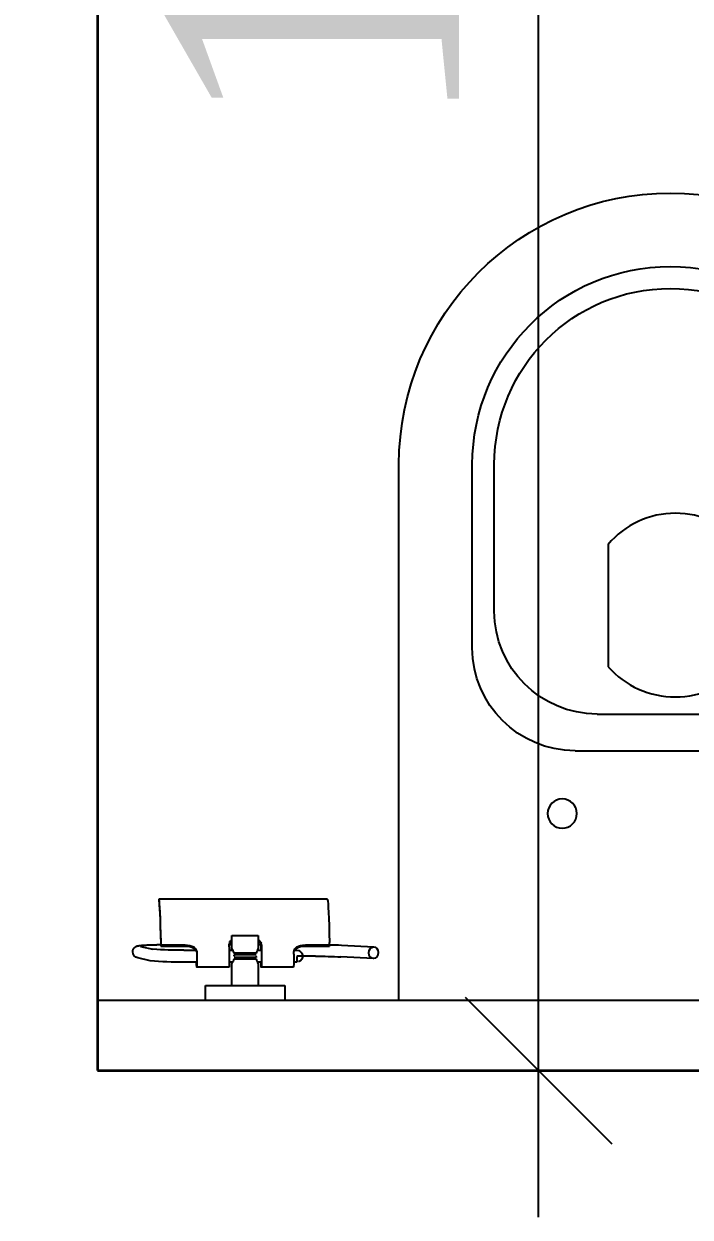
# Model space of a CAD drawing. Header units: metres. Extents: x 503482 to 1007323, y 2781056 to 5562345.
# Drawn here: x 503519.161 to 503519.615, y 2781133.076 to 2781133.89 of the extents above; entities that cross this region are included whole.
import ezdxf

# ---------------------------------------------------------------- set-up
doc = ezdxf.new("R2010")
doc.units = ezdxf.units.M
doc.header["$LTSCALE"] = 10
doc.header["$MEASUREMENT"] = 0
doc.header["$PDMODE"] = 3
doc.layers.get('0').update_dxf_attribs({"linetype": 'CONTINUOUS'})
doc.layers.get('DEFPOINTS').update_dxf_attribs({"linetype": 'CONTINUOUS'})
doc.layers.add('01 wall', color=4, linetype='CONTINUOUS', lineweight=35)
doc.layers.add('01_WALLS', color=7, linetype='CONTINUOUS', lineweight=25)
doc.layers.add('FUR', color=31, linetype='CONTINUOUS')
doc.layers.add('IDS_FIXT', color=31, linetype='CONTINUOUS')
doc.styles.add('AREAL', font='times.ttf')
doc.dimstyles.new('bdc-1-100-A', dxfattribs={"dimtxt": 0.2, "dimasz": 0.1, "dimexe": 0, "dimexo": 0, "dimgap": 0.05, "dimtad": 1, "dimzin": 7, "dimdsep": 46, "dimtxsty": 'AREAL', "dimblk": 'OBLIQUE', "dimcen": 0.001, "dimdle": 0.1, "dimse1": 1, "dimse2": 1, "dimclrd": 15, "dimclre": 8, "dimclrt": 3, "dimadec": 0, "dimazin": 0, "dimtfac": 1, "dimtix": 1, "dimtmove": 2, "dimatfit": 3, "dimldrblk": 'OBLIQUE', "dimfxl": 0.1, "dimtolj": 1, "dimtzin": 0, "dimlwe": 5, "dimarcsym": 0})

# ---------------------------------------------------------------- blocks, each defined once
blk = doc.blocks.new('_Oblique')
at = {"color": 0, "linetype": 'ByBlock', "lineweight": -2}
blk.add_line((-0.5, -0.5), (0.5, 0.5), dxfattribs=at)
blk = doc.blocks.new('*D702')
at = {"layer": '01_WALLS', "color": 15, "linetype": 'Continuous', "lineweight": -2, "ltscale": 0.04, "transparency": 16777216}
blk.add_line((503519.11121, 2781134.25017), (503520.81121, 2781134.25017), dxfattribs=at)
at = {"layer": 'DEFPOINTS', "color": 0, "ltscale": 0.04, "transparency": 16777216}
for p in [(503520.71121, 2781134.25017), (503519.21121, 2781133.13203), (503520.71121, 2781133.13203)]:
    blk.add_point(p, dxfattribs=at)
at = {"layer": '01_WALLS', "color": 15, "lineweight": -2, "ltscale": 0.04, "transparency": 16777216, "xscale": 0.1, "yscale": 0.1, "zscale": 0.1, "rotation": 180}
blk.add_blockref('_Oblique', (503519.21121, 2781134.25017), dxfattribs=at)
at = {"layer": '01_WALLS', "color": 15, "lineweight": -2, "ltscale": 0.04, "transparency": 16777216, "xscale": 0.1, "yscale": 0.1, "zscale": 0.1}
blk.add_blockref('_Oblique', (503520.71121, 2781134.25017), dxfattribs=at)
at = {"layer": '01_WALLS', "color": 3, "lineweight": 5, "ltscale": 0.04, "transparency": 16777216, "insert": (503519.96121, 2781134.40219), "char_height": 0.2, "attachment_point": 5, "style": 'AREAL'}
blk.add_mtext('\\A1;1.50', dxfattribs=at)
blk = doc.blocks.new('A$C2DCC5874')
blk.add_wipeout([(0, 185), (0, 550), (370, 550), (370, 185), (369.95, 180.59), (369.87, 178.1), (369.62, 173.1), (369.4, 170.08), (369.08, 166.61), (368.7, 163.1), (368.38, 160.57), (368.03, 158.05), (367.48, 154.56), (366.88, 151.17), (366.4, 148.67), (365.76, 145.6), (365.22, 143.22), (364.49, 140.17), (363.79, 137.46), (362.85, 134.08), (361.39, 129.22), (360.21, 125.62), (358.63, 121.15), (356.63, 115.96), (354.28, 110.38), (351.65, 104.67), (349.26, 99.88), (346.41, 94.6), (343.72, 89.95), (341.03, 85.6), (337.91, 80.87), (335.22, 77.02), (331.41, 71.91), (328.36, 68.06), (324.75, 63.78), (321.38, 60), (318.25, 56.66), (314.76, 53.14), (311.14, 49.67), (308.54, 47.29), (306.16, 45.2), (303.18, 42.67), (301.54, 41.32), (299.89, 40), (297.68, 38.28), (295.37, 36.53), (292.79, 34.64), (290.98, 33.37), (288, 31.33), (284.98, 29.35), (281.71, 27.29), (278.84, 25.57), (276.1, 23.99), (272.79, 22.16), (269.43, 20.39), (265.42, 18.39), (262.2, 16.88), (258.96, 15.43), (255.4, 13.92), (251.69, 12.44), (246.37, 10.48), (240.51, 8.52), (236.28, 7.25), (231.14, 5.85), (227.84, 5.03), (223.24, 4), (218.25, 3.01), (213.88, 2.27), (210.87, 1.82), (207.3, 1.35), (202.36, 0.82), (198.34, 0.48), (194.85, 0.26), (191.83, 0.13), (187.83, 0.02), (185, 0), (181.83, 0.03), (177.83, 0.14), (174.35, 0.31), (169.88, 0.62), (164.4, 1.15), (160.41, 1.64), (155.87, 2.31), (150.94, 3.16), (146.44, 4.06), (142.31, 4.99), (134.79, 6.94), (128.88, 8.72), (122, 11.06), (114.24, 14.07), (108.95, 16.35), (103.1, 19.12), (98.14, 21.66), (91.35, 25.46), (85.46, 29.06), (81.77, 31.48), (76.43, 35.21), (72.5, 38.14), (66.57, 42.87), (61.52, 47.24), (57.1, 51.34), (52.33, 56.07), (47.06, 61.73), (45.14, 63.91), (41.96, 67.68), (39.08, 71.28), (36.72, 74.37), (33.96, 78.17), (31.14, 82.28), (28.94, 85.65), (25.29, 91.64), (19.86, 101.6), (16.22, 109.25), (13.08, 116.68), (10.42, 123.79), (7.56, 132.65), (5.01, 142.24), (2.66, 153.72), (1.2, 163.95), (0.52, 171.1), (0.15, 177.59), (0.04, 181.09)]).dxf.layer = 'IDS_FIXT'
at = {"color": 250}
blk.add_lwpolyline([(142.53, 322.81, -0.447873), (234.3, 322.81), (234.3, 239.47, -0.464457), (142.53, 239.47)], format="xyb", close=True, dxfattribs=at)
for centre in [(111.27, 422.84), (258.73, 422.84)]:
    blk.add_circle(centre, 10, dxfattribs=at)
at = {"layer": 'IDS_FIXT'}
for p, q in [((0, 550), (0, 185)), ((0, 550), (370, 550)), ((370, 550), (370, 185)), ((120, 380), (250, 380)), ((135, 355), (235, 355)), ((50, 310), (50, 185)), ((320, 310), (320, 185)), ((65, 285), (65, 185)), ((305, 285), (305, 185))]:
    blk.add_line(p, q, dxfattribs=at)
for centre, radius, start, end in [((120, 310), 70, 90, 180), ((250, 310), 70, 0, 90), ((135, 285), 70, 90, 180), ((235, 285), 70, 0, 90), ((185, 185), 185, 180, 0), ((185, 185), 135, 180, 0), ((185, 185), 120, 180, 0)]:
    blk.add_arc(centre, radius, start, end, dxfattribs=at)
blk = doc.blocks.new('A$C544C7C26')
for p, q in [((41.64, 130.31), (95.64, 130.31)), ((41.64, 130.31), (41.64, 120.31)), ((95.64, 120.31), (95.64, 130.31)), ((41.64, 120.31), (95.64, 120.31)), ((59.64, 120.31), (59.64, 105.31)), ((77.64, 105.3), (77.64, 120.31)), ((57.71, 107.81), (35.71, 107.81)), ((101.7, 107.81), (79.7, 107.81)), ((3.99, 103.4), (-4.45, 101.44)), ((35.79, 104.31), (26.83, 104.31)), ((60.2, 104.31), (57.8, 104.31)), ((76.46, 102.31), (60.97, 102.31)), ((76.46, 98.31), (60.97, 98.31)), ((76.27, 101.31), (61.17, 101.31)), ((76.27, 99.31), (61.17, 99.31)), ((79.78, 104.31), (77.17, 104.31)), ((103.82, 104.31), (101.8, 104.31)), ((116.71, 100.39), (103.89, 100.39)), ((155.92, 101.99), (133.95, 100.76)), ((-2.64, 93.64), (5.8, 95.6)), ((11.2, 91.93), (11.23, 93.46)), ((11.21, 91.09), (11.24, 92.62)), ((11.23, 93.46), (27.73, 93.46)), ((11.24, 92.62), (11.23, 93.46)), ((11.24, 92.62), (27.74, 92.62)), ((26.83, 96.31), (35.1, 96.31)), ((33.65, 94.88), (33.66, 94.04)), ((57.77, 94.04), (57.74, 92.62)), ((57.8, 96.31), (60.2, 96.31)), ((57.88, 92.39), (59.64, 92.39)), ((59.64, 95.31), (59.64, 86.31)), ((77.18, 96.31), (79.78, 96.31)), ((77.64, 86.31), (77.64, 95.32)), ((77.64, 92.39), (79.53, 92.39)), ((79.68, 92.98), (79.68, 93.96)), ((79.68, 93.96), (79.74, 93.96)), ((79.72, 93.46), (79.76, 94.88)), ((79.73, 92.62), (79.77, 94.04)), ((102.45, 96.31), (103.82, 96.31)), ((103.87, 94.88), (103.88, 94.04)), ((109.72, 93.46), (126.22, 93.46)), ((109.73, 92.62), (126.23, 92.62)), ((126.23, 92.62), (126.19, 91.09)), ((126.23, 92.62), (126.22, 93.46)), ((134.4, 92.77), (156.37, 94)), ((59.64, 86.31), (77.64, 86.31)), ((9.8, 62.54), (9.84, 62.7)), ((9.8, 61.54), (9.8, 62.54)), ((9.8, 61.54), (9.84, 61.7)), ((124.78, 61.54), (9.8, 61.54)), ((124.83, 61.7), (124.78, 61.54))]:
    blk.add_line(p, q)
for centre, radius, start, end in [((-3.76, 97.31), 4.18, 99.50438, 179.48843), ((22.04, -62.03), 166.41, 88.35073, 96.23009), ((31.25, 98.76), 4.56, 301.63945, 3.66676), ((30.38, 98.41), 5.46, 306.84064, 4.74224), ((46.7, 98.47), 14.64, 27.85653, 27.86128), ((50.1, 99.3), 11.28, 15.45701, 32.17905), ((49.98, 101.37), 11.4, 327.91366, 344.45028), ((46.7, 98.47), 14.64, 23.53803, 27.73474), ((53.86, 100.31), 7.38, 352.21248, 7.78752), ((55.28, 100.15), 7.21, 9.28319, 17.46073), ((55.28, 100.47), 7.21, 342.53927, 350.71681), ((82.47, 100.14), 7.52, 163.24397, 171.06882), ((82.47, 100.48), 7.52, 188.93118, 196.75603), ((83.93, 100.31), 7.73, 172.56659, 187.43341), ((90.58, 98.47), 14.64, 152.14379, 164.78779), ((90.25, 102.02), 14.29, 195.0556, 208.01336), ((106.29, 98.68), 4.51, 182.69097, 237.52658), ((118, 441.96), 341.57, 269.78454, 272.67745), ((23.45, -116.66), 213, 89.09023, 94.75442), ((47.03, 102.02), 14.29, 331.98166, 331.98631), ((47.03, 102.02), 14.29, 332.22664, 336.38245), ((118.02, 440.61), 348.22, 271.35004, 272.69594)]:
    blk.add_arc(centre, radius, start, end)
for centre, major_axis, ratio, start_param, end_param in [((35.71, 100.31), (0, -7.5), 0.015363, 1.375845, 4.149853), ((35.71, 100.31), (0, -6.5), 0.015363, 1.375845, 4.049515), ((57.71, 100.31), (0, -7.5), 0.015363, 0.580875, 3.141593), ((79.7, 100.31), (0, -7.5), 0.015363, 0.580875, 4.149853), ((79.7, 100.31), (0, -6.5), 0.015363, 0.580875, 4.049515), ((101.7, 100.31), (0, -7.5), 0.015363, 1.375845, 3.141593), ((103.82, 100.31), (0, -4), 0.015363, 1.615364, 3.141593), ((103.82, 100.31), (0, 4), 1, 3.141593, 5.951438), ((156.15, 97.99), (0.22, -3.99), 0.777677, 1.499877, 4.641469), ((156.15, 97.99), (-0.22, 3.99), 0.777677, 1.499877, 4.641469), ((9.68, 242.4), (0, -180), 0.015363, 0.057276, 0.580875), ((9.68, 242.4), (0, -181), 0.015363, 0.057276, 0.580875), ((27.83, 97.85), (-8, -0.08), 0.548691, 1.55242, 2.378798), ((27.84, 97.01), (-8, -0.08), 0.548691, 1.55242, 2.378798), ((68.73, 92.62), (11, 0.11), 0.548691, 3.123216, 3.379915), ((68.73, 93.46), (11, 0.11), 0.548691, 3.19458, 3.379915), ((68.73, 93.46), (11, 0.11), 0.548691, 6.00811, 6.264809), ((68.73, 92.62), (11, 0.11), 0.548691, 6.00811, 6.264809), ((79.7, 100.31), (0, -7.5), 0.015363, -1.00826, -0.214095), ((79.7, 100.31), (0, -6.5), 0.015363, -0.907923, -0.214095), ((109.82, 97.85), (-8, -0.08), 0.548691, 0.726041, 1.55242), ((109.83, 97.01), (-8, -0.08), 0.548691, 0.726041, 1.55242), ((124.67, 242.4), (0, -181), 0.015363, 0.057276, 0.580875)]:
    blk.add_ellipse(centre, major_axis=major_axis, ratio=ratio, start_param=start_param, end_param=end_param)
for points, knots in [([(101.81, 98.86), (101.81, 98.32), (101.85, 97.82), (101.98, 97.09), (102.04, 96.85), (102.17, 96.39), (102.24, 96.18), (102.5, 95.56), (102.72, 95.18), (103.11, 94.7), (103.25, 94.55), (103.55, 94.28), (103.71, 94.15), (103.88, 94.04)], [0, 0, 0, 0, 0.25, 0.25, 0.375, 0.375, 0.5, 0.5, 0.75, 0.75, 0.875, 0.875, 1, 1, 1, 1]), ([(-7.94, 97.35), (-7.94, 97.34), (-7.94, 97.19), (-7.91, 96.88), (-7.84, 96.45), (-7.72, 96.04), (-7.57, 95.65), (-7.38, 95.29), (-7.16, 94.96), (-6.93, 94.67), (-6.68, 94.41), (-6.42, 94.19), (-6.16, 94), (-5.92, 93.84), (-5.68, 93.71), (-5.45, 93.6), (-5.23, 93.51), (-5.01, 93.43), (-4.78, 93.36), (-4.54, 93.29), (-4.25, 93.23), (-3.86, 93.15), (-3.39, 93.09), (-2.87, 93.02), (-2.36, 92.97), (-1.82, 92.92), (-1.23, 92.87), (-0.62, 92.83), (0.02, 92.79), (0.7, 92.75), (1.41, 92.71), (2.16, 92.68), (2.93, 92.64), (3.74, 92.61), (4.58, 92.58), (5.44, 92.56), (6.33, 92.53), (7.25, 92.51), (8.19, 92.49), (9.15, 92.47), (10.13, 92.45), (10.82, 92.44), (11.18, 92.43), (11.21, 92.43)], [0, 0, 0, 0, 0.000694, 0.0127941, 0.024624, 0.036207, 0.04756, 0.0586902, 0.0695963, 0.0802666, 0.0906802, 0.1008212, 0.1107092, 0.1204385, 0.1301992, 0.1401994, 0.1507625, 0.1623201, 0.1754435, 0.1909665, 0.2102986, 0.236432, 0.2783288, 0.3098888, 0.3395912, 0.3709938, 0.4011324, 0.4305309, 0.4594682, 0.4880961, 0.5165057, 0.5447558, 0.5728858, 0.6009236, 0.6288891, 0.6567973, 0.6846593, 0.7124841, 0.7402783, 0.7680474, 0.795796, 0.8235277, 0.8258499, 0.8258499, 0.8258499, 0.8258499]), ([(58.05, 91.93), (58.35, 91.28), (58.84, 90.68), (59.53, 90.11), (59.58, 90.07), (59.63, 90.04)], [0, 0, 0, 0, 0.125, 0.125, 0.1337897, 0.1337897, 0.1337897, 0.1337897]), ([(58.06, 91.09), (58.35, 90.45), (58.84, 89.84), (59.54, 89.27), (59.58, 89.23), (59.63, 89.2)], [0, 0, 0, 0, 0.125, 0.125, 0.1335937, 0.1335937, 0.1335937, 0.1335937])]:
    blk.add_open_spline(points, degree=3, knots=knots)
for points in [[(77.65, 90.03), (78.41, 90.6), (78.98, 91.24), (79.33, 91.93)], [(77.65, 89.18), (78.41, 89.75), (78.99, 90.39), (79.34, 91.09)]]:
    blk.add_open_spline(points, degree=3)
blk = doc.blocks.new('*D692')
at = {"layer": '01_WALLS', "color": 15, "linetype": 'Continuous', "lineweight": -2, "ltscale": 0.04, "transparency": 16777216}
blk.add_line((503519.51181, 2781133.07646), (503519.51181, 2781135.07646), dxfattribs=at)
at = {"layer": 'DEFPOINTS', "color": 0, "ltscale": 0.04, "transparency": 16777216}
for p in [(503519.41478, 2781134.97646), (503519.51181, 2781134.97646), (503519.48645, 2781133.17646)]:
    blk.add_point(p, dxfattribs=at)
at = {"layer": '01_WALLS', "color": 15, "lineweight": -2, "ltscale": 0.04, "transparency": 16777216, "xscale": 0.1, "yscale": 0.1, "zscale": 0.1}
for p, rotation in [((503519.51181, 2781134.97646), 90), ((503519.51181, 2781133.17646), 270)]:
    blk.add_blockref('_Oblique', p, dxfattribs=dict(at, rotation=rotation))
at = {"layer": '01_WALLS', "color": 3, "ltscale": 0.04, "transparency": 16777216, "insert": (503519.35979, 2781134.07646), "char_height": 0.2, "attachment_point": 5, "rotation": 90, "style": 'AREAL'}
blk.add_mtext('\\A1;1.80', dxfattribs=at)

msp = doc.modelspace()

# ---------------------------------------------------------------- linework, layer by layer
at = {"layer": '01 wall'}
for p, q in [((503519.21121, 2781134.97646), (503519.21121, 2781133.17646)), ((503519.21121, 2781133.17646), (503520.71121, 2781133.17646))]:
    msp.add_line(p, q, dxfattribs=at)
at = {"layer": 'FUR'}
msp.add_line((503519.21121, 2781133.2243), (503520.01121, 2781133.2243), dxfattribs=at)

# ---------------------------------------------------------------- block references
at = {"layer": 'IDS_FIXT', "extrusion": (0, 0, -1), "xscale": 0.0009999999996536646, "yscale": 0.0009999999996536646, "zscale": -0.0009999999996536646, "rotation": 180}
msp.add_blockref('A$C544C7C26', (-503519.24319, 2781133.35461), dxfattribs=at)

# ---------------------------------------------------------------- dimensions: what is measured, and where the dimension line sits
at = {"layer": '01_WALLS', "lineweight": 5, "ltscale": 0.04}
dim = msp.add_linear_dim(base=(503520.71121, 2781134.25017), p1=(503519.21121, 2781133.13203), p2=(503520.71121, 2781133.13203), dimstyle='bdc-1-100-A', override={"dimfxl": 0.125, "dimfxlon": 1, "dimarcsym": 1}, dxfattribs=at)
dim.commit()
dim.dimension.update_dxf_attribs({"geometry": '*D702', "text_midpoint": (503519.96121, 2781134.40219)})

# ---------------------------------------------------------------- next in the draw order: block references
at = {"layer": 'IDS_FIXT', "xscale": -0.0009999999996536646, "yscale": 0.0009999999996536646, "zscale": 0.0009999999996536646, "rotation": 180}
msp.add_blockref('A$C2DCC5874', (503519.4167, 2781133.7743), dxfattribs=at)

# ---------------------------------------------------------------- next in the draw order: dimensions: what is measured, and where the dimension line sits
at = {"layer": '01_WALLS', "color": 2, "ltscale": 0.04}
dim = msp.add_linear_dim(base=(503519.51181, 2781134.97646), p1=(503519.48645, 2781133.17646), p2=(503519.41478, 2781134.97646), angle=90, dimstyle='bdc-1-100-A', override={"dimfxl": 0.05, "dimfxlon": 1, "dimarcsym": 1}, dxfattribs=at)
dim.commit()
dim.dimension.update_dxf_attribs({"geometry": '*D692', "text_midpoint": (503519.35979, 2781134.07646)})

doc.saveas('drawing.dxf')
